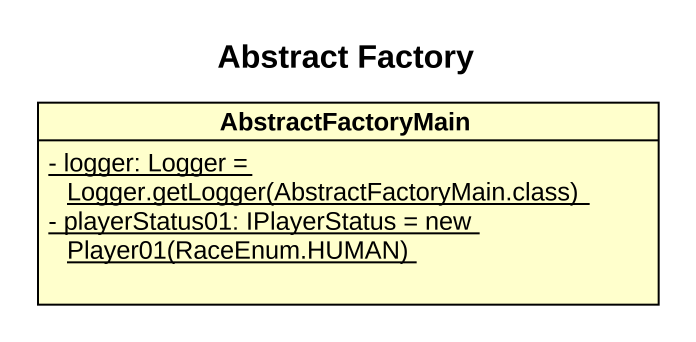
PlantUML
@startuml
title Abstract Factory
hide circle
hide empty members
skinparam classAttributeIconSize 0
class AbstractFactoryMain {
  {static} {field} - logger: Logger = Logger.getLogger(AbstractFactoryMain.class)
  {static} {field} - playerStatus01: IPlayerStatus = new Player01(RaceEnum.HUMAN)
}
@enduml
